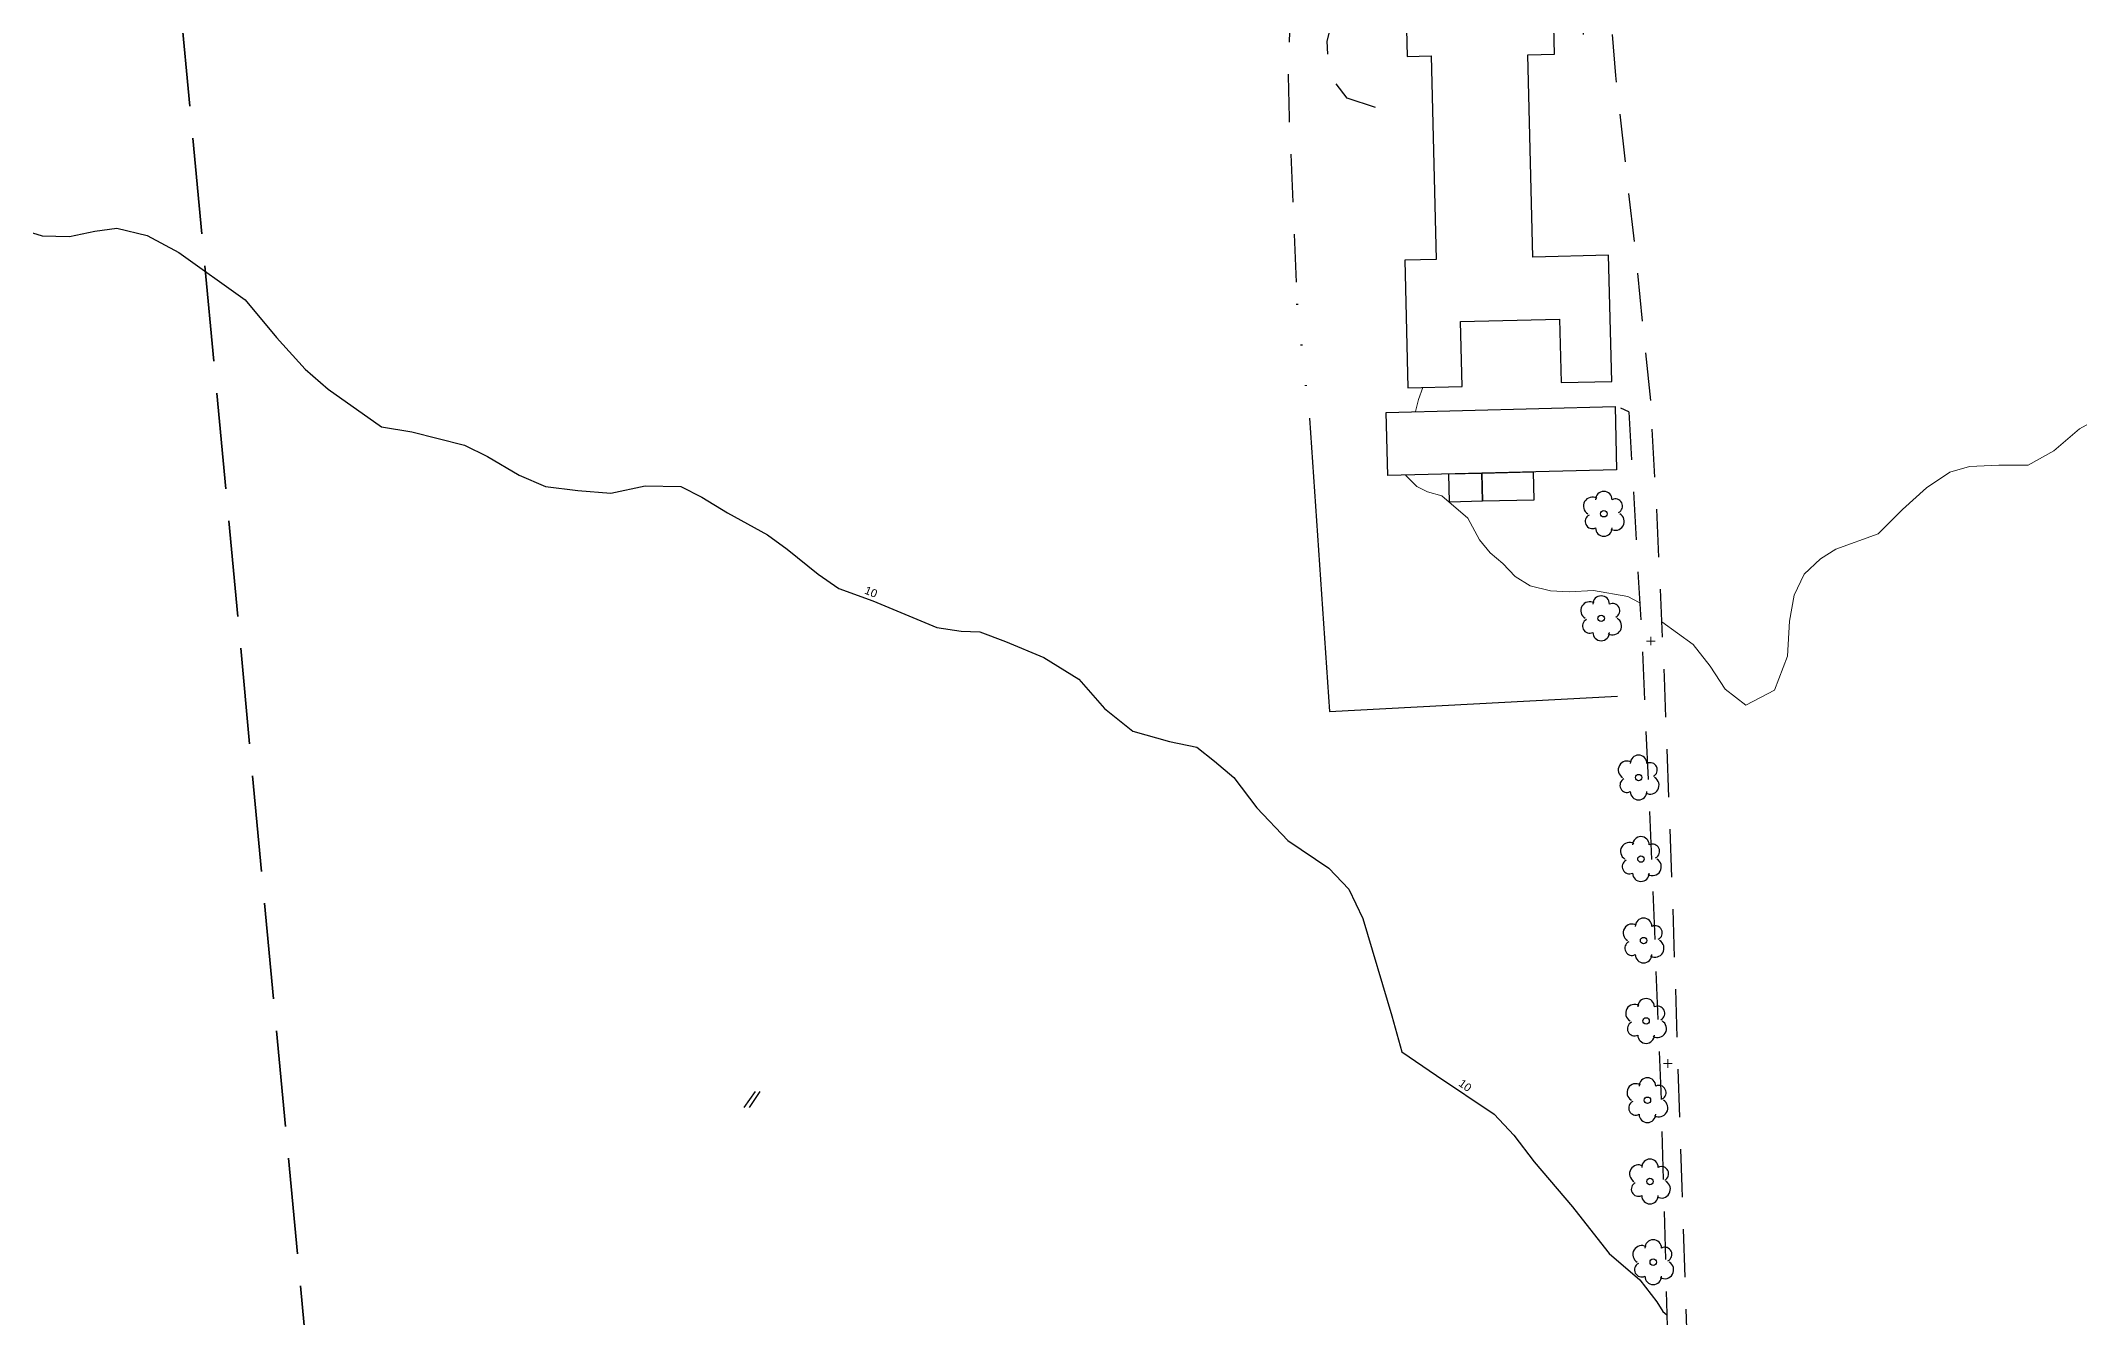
# Model space of a CAD drawing. Header units: metres. Extents: x -12 to 120691, y -61 to 6149382.
# Drawn here: x 119022.5 to 119277.3, y 6148018.1 to 6148177.6 of the extents above; entities that cross this region are included whole.
import ezdxf

# ---------------------------------------------------------------- set-up
doc = ezdxf.new("R2010")
doc.units = ezdxf.units.M
for name, pattern in [('Annan_avgränsning_körbana', [10, 6, -4]), ('Fastighetsgräns', [16, 12, -4]), ('Heldragen__fast_', [0]), ('Heldragen__skalber__', [0]), ('Heldragen_linje', [2, 1, 1]), ('Häck', [0]), ('Prickad__fast_', [5, 0, -5])]:
    doc.linetypes.add(name, pattern=pattern)
doc.layers.get('0').update_dxf_attribs({"linetype": 'CONTINUOUS'})
for name, color, linetype, lineweight in [('BOSTAD.T_LINE', 9, 'Heldragen_linje', 25), ('FASTGR_LINE', 7, 'Fastighetsgräns', 35), ('HÄCK.K_LINE', 9, 'Häck', 25), ('HÖJD-10_LINE', 9, 'Heldragen__fast_', 25), ('HÖJDK-1_LINE', 9, 'Heldragen_linje', 18), ('KÖRBANK_LINE', 9, 'Annan_avgränsning_körbana', 25), ('KÖRBT.K_LINE', 9, 'Annan_avgränsning_körbana', 25), ('SKÄRMTT_LINE', 9, 'Heldragen_linje', 25), ('UTHUST_LINE', 9, 'Heldragen_linje', 25), ('ÄGOSL.K_LINE', 9, 'Prickad__fast_', 60)]:
    doc.layers.add(name, color=color, linetype=linetype, lineweight=lineweight)
for name, color, linetype in [('HPF_POINT', 7, 'CONTINUOUS'), ('HTXT10_TEXT', 9, 'CONTINUOUS'), ('TRÄD.LÖ_POINT', 9, 'CONTINUOUS'), ('ÅKER.S_POINT', 9, 'CONTINUOUS')]:
    doc.layers.add(name, color=color, linetype=linetype)
doc.styles.add('Standard_CAD', font='ARIAL.TTF', dxfattribs={"height": 0.2})

# ---------------------------------------------------------------- blocks, each defined once
blk = doc.blocks.new('Plus__fast_')
at = {"color": 0, "linetype": 'Heldragen__skalber__', "lineweight": 0, "flags": 128}
for points in [[(-0.0675, 0), (0.0675, 0)], [(0, -0.0675), (0, 0.0675)]]:
    blk.add_lwpolyline(points, dxfattribs=at)
blk = doc.blocks.new('LÖVTRÄD', base_point=(2, 2))
blk.add_circle((2, 2), 0.08)
for centre, radius, start, end in [((2, 2.352), 0.208, 0, 180), ((1.712, 2.192), 0.222, 59.744, 239.744), ((2.288, 2.192), 0.179, 296.565, 116.565), ((1.712, 1.808), 0.179, 116.565, 296.565), ((2, 1.648), 0.208, 180, 0), ((2.288, 1.808), 0.222, 239.744, 59.744)]:
    blk.add_arc(centre, radius, start, end)
blk = doc.blocks.new('Åker')
at = {"color": 0, "linetype": 'Heldragen__skalber__', "lineweight": 25, "flags": 128}
for points in [[(0.2, 0.5), (-0.5, -0.5)], [(0.5, 0.5), (-0.16, -0.5)]]:
    blk.add_lwpolyline(points, dxfattribs=at)

msp = doc.modelspace()

# ---------------------------------------------------------------- linework, layer by layer
at = {"layer": 'BOSTAD.T_LINE', "flags": 128}
for points in [[(119190.633, 6148131.153), (119219.228, 6148131.869), (119219.425, 6148123.985), (119190.83, 6148123.269), (119190.633, 6148131.153)], [(119190.633, 6148131.153), (119219.228, 6148131.869), (119219.425, 6148123.985), (119190.83, 6148123.269), (119190.633, 6148131.153)], [(119202.581, 6148123.564), (119208.977, 6148123.724), (119209.066, 6148120.201), (119202.67, 6148120.041), (119202.581, 6148123.564)]]:
    msp.add_lwpolyline(points, dxfattribs=at)
at = {"layer": 'FASTGR_LINE', "flags": 128}
msp.add_lwpolyline([(119060.517, 6147962.298), (119039.714, 6148184.098)], dxfattribs=at)
at = {"layer": 'HÄCK.K_LINE', "flags": 128}
msp.add_lwpolyline([(119181.028, 6148130.444), (119183.534, 6148093.793), (119219.547, 6148095.707)], dxfattribs=at)
at = {"layer": 'HÖJD-10_LINE', "flags": 128}
msp.add_lwpolyline([(118985.579, 6148168.268), (118988.639, 6148166.447), (118991.746, 6148165.646), (118994.788, 6148165.239), (119001.039, 6148165.354), (119003.001, 6148165.425), (119006.423, 6148164.895), (119008.616, 6148164.021), (119010.595, 6148162.685), (119013.11, 6148160.427), (119016.819, 6148156.623), (119019.134, 6148154.296), (119022.641, 6148153.219), (119026.028, 6148153.127), (119029.204, 6148153.8), (119031.978, 6148154.158), (119035.741, 6148153.258), (119039.697, 6148151.133), (119047.991, 6148145.217), (119051.901, 6148140.498), (119055.515, 6148136.56), (119058.376, 6148134.032), (119065.039, 6148129.341), (119068.842, 6148128.722), (119075.438, 6148127.049), (119078.281, 6148125.622), (119082.256, 6148123.326), (119085.539, 6148121.871), (119089.598, 6148121.384), (119093.692, 6148121.063), (119098.007, 6148121.955), (119102.472, 6148121.899), (119105.085, 6148120.563), (119108.275, 6148118.582), (119113.278, 6148115.87), (119115.759, 6148114.067), (119119.613, 6148110.937), (119122.192, 6148109.167), (119126.469, 6148107.594), (119134.478, 6148104.274), (119137.517, 6148103.816), (119139.829, 6148103.718), (119143.028, 6148102.53), (119147.85, 6148100.508), (119152.192, 6148097.82), (119155.4, 6148094.156), (119158.953, 6148091.324), (119163.534, 6148090.051), (119166.974, 6148089.315), (119169.182, 6148087.57), (119171.568, 6148085.518), (119174.466, 6148081.744), (119178.349, 6148077.68), (119183.454, 6148074.194), (119185.948, 6148071.566), (119187.712, 6148067.9), (119191.335, 6148055.744), (119192.6, 6148051.252), (119196.925, 6148048.311), (119204.117, 6148043.454), (119206.6, 6148040.865), (119209.13, 6148037.507), (119213.902, 6148031.913), (119216.479, 6148028.6), (119218.493, 6148026.058), (119222.33, 6148022.763), (119224.461, 6148020.03), (119225.218, 6148018.81), (119225.719, 6148018.425)], dxfattribs=at)
at = {"layer": 'HÖJDK-1_LINE', "flags": 128}
for points in [[(119225.089, 6148104.999), (119228.979, 6148102.159), (119231.141, 6148099.454), (119232.988, 6148096.556), (119235.577, 6148094.554), (119239.149, 6148096.427), (119240.802, 6148100.7), (119241.041, 6148105.074), (119241.606, 6148108.302), (119242.882, 6148110.945), (119244.901, 6148112.871), (119246.818, 6148114.072), (119252.139, 6148115.981), (119255.16, 6148119.027), (119258.154, 6148121.708), (119261.086, 6148123.693), (119263.545, 6148124.397), (119267.221, 6148124.573), (119270.859, 6148124.537), (119274.064, 6148126.359), (119277.283, 6148129.084), (119279.32, 6148130.203), (119282.291, 6148131.231), (119285.703, 6148132.859), (119289.401, 6148135.783), (119293.199, 6148139.287), (119296.754, 6148142.212), (119299.263, 6148144.006), (119304.627, 6148148.354), (119306.558, 6148150.856), (119308.562, 6148153.246), (119309.595, 6148154.934), (119310.635, 6148157.947), (119312.173, 6148161.764), (119312.765, 6148165.349), (119312.728, 6148170.211), (119313.261, 6148175.405), (119313.532, 6148179.584), (119313.987, 6148182.761), (119314.601, 6148185.546), (119315.585, 6148188.312), (119317, 6148190.866), (119318.703, 6148192.967), (119320.962, 6148195.481), (119324.426, 6148199.788), (119325.117, 6148202.238), (119324.948, 6148204.975), (119323.368, 6148208.937), (119321.442, 6148213.024), (119319.659, 6148216.333), (119316.78, 6148218.487), (119310.781, 6148223.513), (119309.053, 6148225.205), (119306.751, 6148227.3), (119302.253, 6148229.021), (119294.728, 6148231.899), (119286.947, 6148234.782), (119279.718, 6148237.071), (119276.69, 6148238.365), (119271.028, 6148240.566), (119268.553, 6148241.9), (119267.041, 6148244.164), (119266.364, 6148247.311), (119265.408, 6148253.421), (119265.349, 6148256.292), (119266.361, 6148260.078), (119267.714, 6148263.738), (119270.305, 6148269.768), (119272.14, 6148272.192), (119276.167, 6148277.079), (119277.805, 6148279.595), (119280.166, 6148282.795), (119283.191, 6148285.573), (119284.729, 6148286.638), (119286.408, 6148287.485), (119288.219, 6148287.876), (119291.072, 6148288.138), (119293.91, 6148288.697), (119296.481, 6148288.837), (119299.835, 6148288.609), (119303.376, 6148287.671), (119306.363, 6148286.657), (119309.754, 6148286.068), (119313.182, 6148286.243), (119315.909, 6148286.759), (119318.452, 6148287.5), (119320.11, 6148288.303), (119321.433, 6148288.299), (119323.739, 6148288.687), (119325.974, 6148289.307), (119327.394, 6148289.591), (119328.673, 6148289.527), (119329.664, 6148289.178), (119330.917, 6148288.857), (119333.263, 6148287.112), (119335.947, 6148284.94), (119337.739, 6148283.125), (119339.156, 6148281.878), (119341.187, 6148281.08), (119343.213, 6148281.639), (119344.495, 6148283.372), (119345.365, 6148284.711), (119345.682, 6148285.868), (119345.905, 6148287.705), (119346.702, 6148289.351), (119347.858, 6148290.551), (119348.702, 6148291.67), (119348.826, 6148292.272)], [(119195.192, 6148134.249), (119194.67, 6148132.767), (119194.3, 6148131.245)], [(119193.071, 6148123.325), (119193.078, 6148123.259), (119194.435, 6148121.872), (119195.771, 6148121.237), (119197.594, 6148120.706), (119200.842, 6148117.928), (119202.293, 6148115.242), (119203.634, 6148113.616), (119205.213, 6148112.27), (119206.767, 6148110.635), (119208.617, 6148109.499), (119211.178, 6148108.835), (119213.489, 6148108.72), (119216.557, 6148108.879), (119220.82, 6148108.163), (119222.267, 6148107.415), (119222.312, 6148107.375)]]:
    msp.add_lwpolyline(points, dxfattribs=at)
at = {"layer": 'KÖRBANK_LINE', "flags": 128}
for points in [[(119220.944, 6148131.202), (119222.624, 6148101.957), (119223.72, 6148077.302), (119224.994, 6148044.907), (119225.717, 6148018.505), (119226.321, 6147993.661), (119226.271, 6147985.521), (119226.078, 6147982.58), (119225.734, 6147980.837), (119224.706, 6147980.003), (119222.398, 6147979.285), (119210.336, 6147977.547), (119149.395, 6147970.939), (119091.281, 6147964.303), (119020.584, 6147956.54), (118958.022, 6147949.235), (118915.015, 6147945.021), (118902.055, 6147943.967), (118893.444, 6147944.109), (118883.483, 6147944.317), (118874.667, 6147945.967), (118862.577, 6147949.563), (118850.817, 6147954.656), (118839.922, 6147961.112), (118834.001, 6147964.862), (118827.398, 6147969.361), (118826.689, 6147969.903)], [(119329.091, 6147990.466), (119285.691, 6147986.016), (119237.753, 6147980.689), (119233.787, 6147980.926), (119231.894, 6147981.578), (119230.616, 6147983.256), (119229.771, 6147985.811), (119229.061, 6147991.931), (119227.611, 6148034.354), (119226.462, 6148069.847), (119225.407, 6148098.061), (119224.433, 6148119.346), (119223.687, 6148132.617)]]:
    msp.add_lwpolyline(points, dxfattribs=at)
at = {"layer": 'KÖRBT.K_LINE', "flags": 128}
for points in [[(119223.687, 6148132.617), (119221.939, 6148149.882), (119219.313, 6148173.25), (119218.086, 6148189.796), (119216.583, 6148191.882), (119208.793, 6148193.35), (119197.866, 6148192.478), (119190.919, 6148190.714), (119183.824, 6148187.442), (119179.423, 6148183.453), (119178.569, 6148179.949), (119178.359, 6148173.189), (119178.493, 6148167.937), (119179.483, 6148144.694)], [(119189.286, 6148169.245), (119185.761, 6148170.396), (119183.472, 6148173.375), (119183.231, 6148177.522), (119184.074, 6148180.813), (119187.297, 6148185.124), (119191.649, 6148187.993), (119197.812, 6148189.324), (119203.98, 6148189.581), (119209.007, 6148188.571), (119211.996, 6148186.872), (119214.752, 6148182.492), (119215.305, 6148177.812), (119213.074, 6148176.015)], [(119220.944, 6148131.202), (119219.972, 6148131.691)]]:
    msp.add_lwpolyline(points, dxfattribs=at)
at = {"layer": 'SKÄRMTT_LINE', "flags": 128}
msp.add_lwpolyline([(119198.441, 6148123.459), (119202.581, 6148123.564), (119202.67, 6148120.041), (119198.53, 6148119.938), (119198.441, 6148123.459)], dxfattribs=at)
at = {"layer": 'UTHUST_LINE', "flags": 128}
msp.add_lwpolyline([(119218.813, 6148135.02), (119218.431, 6148150.78), (119208.935, 6148150.55), (119208.323, 6148175.813), (119211.646, 6148175.894), (119211.393, 6148186.338), (119193.004, 6148185.893), (119193.253, 6148175.626), (119196.236, 6148175.698), (119196.854, 6148150.256), (119192.964, 6148150.162), (119193.351, 6148134.204), (119200.107, 6148134.367), (119199.909, 6148142.515), (119212.298, 6148142.816), (119212.49, 6148134.868), (119218.813, 6148135.02)], dxfattribs=at)
at = {"layer": 'ÄGOSL.K_LINE', "flags": 128}
msp.add_lwpolyline([(119179.483, 6148144.694), (119181.028, 6148130.444)], dxfattribs=at)

# ---------------------------------------------------------------- block references
at = {"layer": 'HPF_POINT', "xscale": 8, "yscale": 8}
for p in [(119223.69, 6148102.587), (119225.819, 6148049.814)]:
    msp.add_blockref('Plus__fast_', p, dxfattribs=at)
at = {"layer": 'TRÄD.LÖ_POINT', "xscale": 5, "yscale": 5}
for p in [(119217.828, 6148118.483), (119217.495, 6148105.425), (119222.18, 6148085.528), (119222.467, 6148075.346), (119222.8, 6148065.163), (119223.112, 6148055.12), (119223.276, 6148045.214), (119223.599, 6148035.065), (119224.004, 6148024.988)]:
    msp.add_blockref('LÖVTRÄD', p, dxfattribs=at)
at = {"layer": 'ÅKER.S_POINT', "xscale": 2, "yscale": 2}
msp.add_blockref('Åker', (119111.337, 6148045.309), dxfattribs=at)

# ---------------------------------------------------------------- texts
at = {"layer": 'HTXT10_TEXT', "style": 'Standard_CAD'}
for rotation, p in [(-22.32626, (119125.324, 6148108.548)), (-36.15929, (119199.583, 6148047.118))]:
    msp.add_text('10', height=1, rotation=rotation, dxfattribs=at).set_placement(p)

doc.saveas('drawing.dxf')
